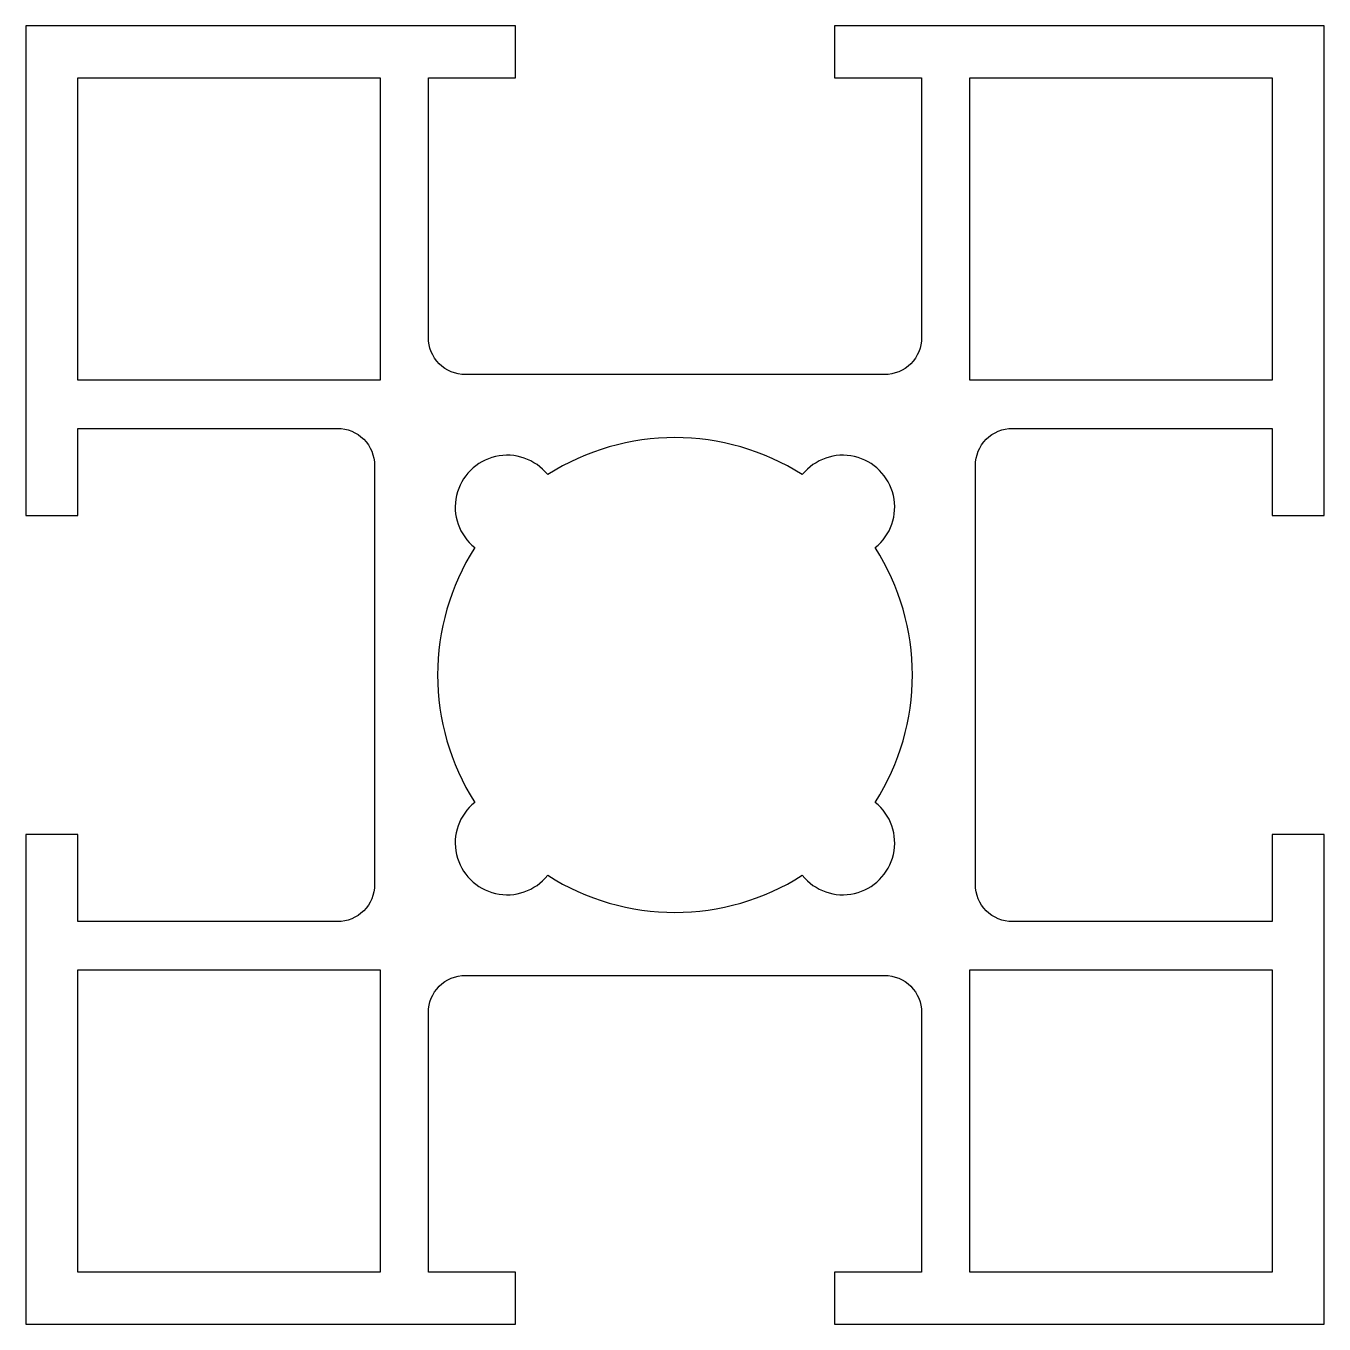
# Model space of a CAD drawing. Extents: x 937.1 to 972.1, y -17.5 to 17.5.
import ezdxf

# ---------------------------------------------------------------- set-up
doc = ezdxf.new("R2010")
doc.units = 0
doc.header["$LTSCALE"] = 15
doc.layers.get('0').update_dxf_attribs({"linetype": 'CONTINUOUS'})

msp = doc.modelspace()

# ---------------------------------------------------------------- linework, layer by layer
at = {"ltscale": 0.05}
for points in [[(958.883, 17.474), (958.883, 16.074), (961.233, 16.074), (961.233, 9.074, -0.414214), (960.233, 8.074), (948.933, 8.074, -0.414214), (947.933, 9.074), (947.933, 16.074), (950.283, 16.074), (950.283, 17.474), (937.083, 17.474), (937.083, 4.274), (938.483, 4.274), (938.483, 6.624), (945.483, 6.624, -0.414214), (946.483, 5.624), (946.483, -5.676, -0.414214), (945.483, -6.676), (938.483, -6.676), (938.483, -4.326), (937.083, -4.326), (937.083, -17.526), (950.283, -17.526), (950.283, -16.126), (947.933, -16.126), (947.933, -9.126, -0.414214), (948.933, -8.126), (960.233, -8.126, -0.414214), (961.233, -9.126), (961.233, -16.126), (958.883, -16.126), (958.883, -17.526), (972.083, -17.526), (972.083, -4.326), (970.683, -4.326), (970.683, -6.676), (963.683, -6.676, -0.414214), (962.683, -5.676), (962.683, 5.624, -0.414214), (963.683, 6.624), (970.683, 6.624), (970.683, 4.274), (972.083, 4.274), (972.083, 17.474)], [(958.016, -5.427, 1.116071), (959.984, -3.459, 0.290919), (959.984, 3.408, 1.116071), (958.016, 5.376, 0.290919), (951.15, 5.376, 1.116071), (949.182, 3.408, 0.290919), (949.182, -3.459, 1.116071), (951.15, -5.427, 0.290919)]]:
    msp.add_lwpolyline(points, format="xyb", close=True, dxfattribs=at)
for points in [[(938.483, 16.074), (946.633, 16.074), (946.633, 7.924), (938.483, 7.924)], [(970.683, 7.924), (962.533, 7.924), (962.533, 16.074), (970.683, 16.074)], [(938.483, -16.126), (938.483, -7.976), (946.633, -7.976), (946.633, -16.126)], [(970.683, -16.126), (962.533, -16.126), (962.533, -7.976), (970.683, -7.976)]]:
    msp.add_lwpolyline(points, close=True, dxfattribs=at)

doc.saveas('drawing.dxf')
